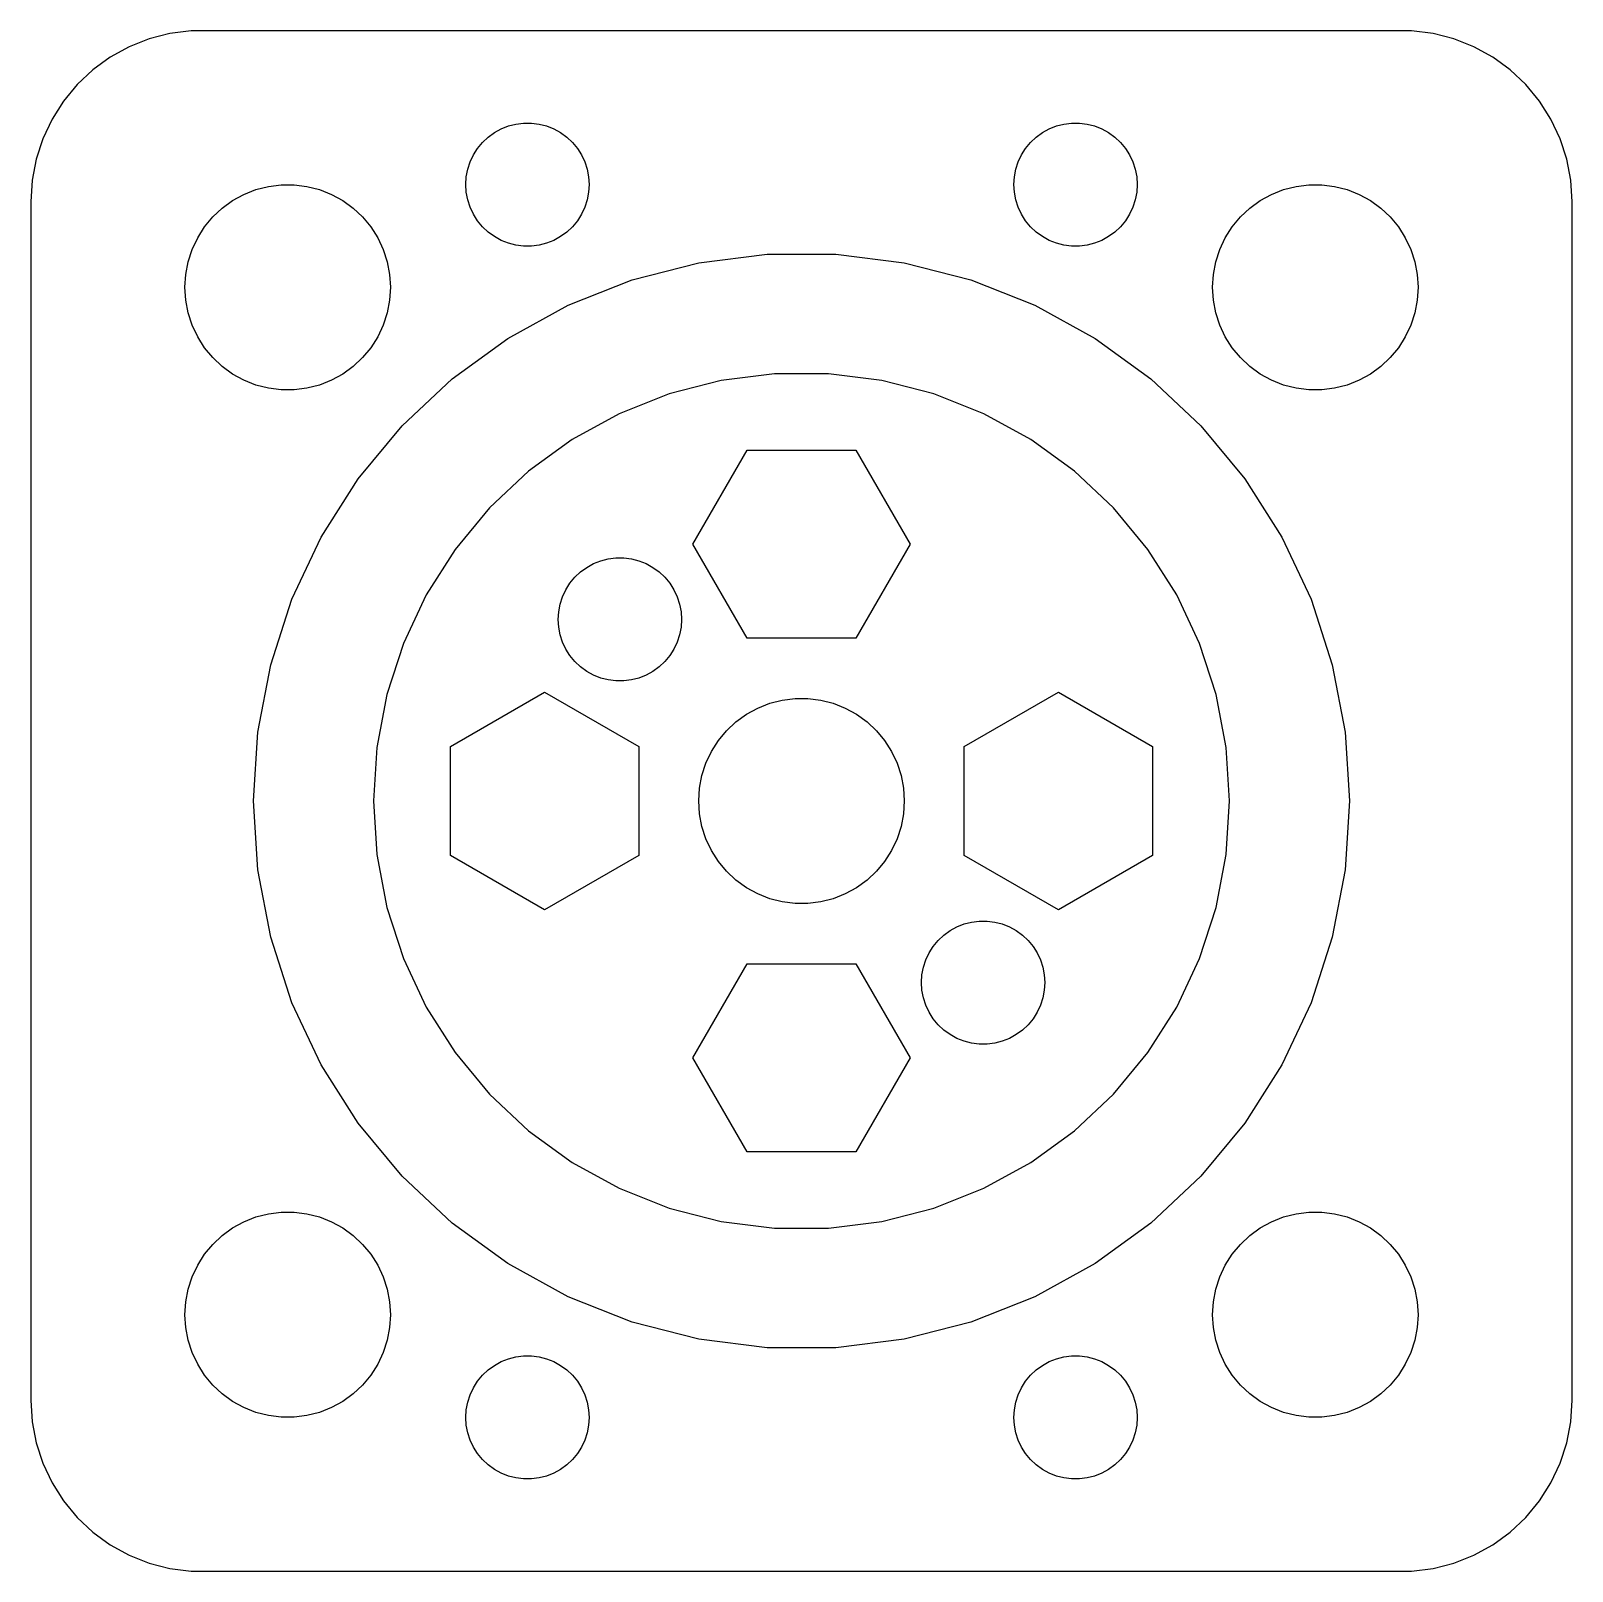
# Model space of a CAD drawing. Header units: metres. Extents: x -22 to 82, y 32 to 130.
# Drawn here: x 37.5 to 82.5, y 31.51 to 76.49 of the extents above; entities that cross this region are included whole.
import ezdxf

# ---------------------------------------------------------------- set-up
doc = ezdxf.new("R2010")
doc.units = ezdxf.units.M

msp = doc.modelspace()

# ---------------------------------------------------------------- linework, layer by layer
for p, q in [((40.9549, 76.2553), (40.3711, 76.0241)), ((41.5631, 76.4114), (40.9549, 76.2553)), ((42.186, 76.4901), (41.5631, 76.4114)), ((77.8139, 76.4901), (42.186, 76.4901)), ((78.4369, 76.4114), (77.8139, 76.4901)), ((79.0451, 76.2553), (78.4369, 76.4114)), ((79.6289, 76.0241), (79.0451, 76.2553)), ((39.8209, 75.7216), (39.3129, 75.3526)), ((40.3711, 76.0241), (39.8209, 75.7216)), ((80.1791, 75.7216), (79.6289, 76.0241)), ((80.6871, 75.3526), (80.1791, 75.7216)), ((39.3129, 75.3526), (38.8551, 74.9227)), ((81.1448, 74.9227), (80.6871, 75.3526)), ((38.8551, 74.9227), (38.4549, 74.4389)), ((81.5451, 74.4389), (81.1448, 74.9227)), ((38.4549, 74.4389), (38.1185, 73.9088)), ((81.8815, 73.9088), (81.5451, 74.4389)), ((38.1185, 73.9088), (37.8511, 73.3406)), ((82.1489, 73.3406), (81.8815, 73.9088)), ((50.6879, 73.2322), (50.8526, 73.3869)), ((50.8526, 73.3869), (51.0355, 73.5198)), ((51.0355, 73.5198), (51.2336, 73.6287)), ((51.2336, 73.6287), (51.4438, 73.7119)), ((51.4438, 73.7119), (51.6627, 73.7681)), ((51.6627, 73.7681), (51.887, 73.7964)), ((51.887, 73.7964), (52.113, 73.7964)), ((52.113, 73.7964), (52.3373, 73.7681)), ((52.3373, 73.7681), (52.5562, 73.7119)), ((52.5562, 73.7119), (52.7664, 73.6287)), ((52.7664, 73.6287), (52.9645, 73.5198)), ((52.9645, 73.5198), (53.1474, 73.3869)), ((53.1474, 73.3869), (53.3121, 73.2322)), ((66.6879, 73.2322), (66.8526, 73.3869)), ((66.8526, 73.3869), (67.0355, 73.5198)), ((67.0355, 73.5198), (67.2336, 73.6287)), ((67.2336, 73.6287), (67.4438, 73.7119)), ((67.4438, 73.7119), (67.6627, 73.7681)), ((67.6627, 73.7681), (67.887, 73.7964)), ((67.887, 73.7964), (68.113, 73.7964)), ((68.113, 73.7964), (68.3373, 73.7681)), ((68.3373, 73.7681), (68.5562, 73.7119)), ((68.5562, 73.7119), (68.7664, 73.6287)), ((68.7664, 73.6287), (68.9645, 73.5198)), ((68.9645, 73.5198), (69.1474, 73.3869)), ((69.1474, 73.3869), (69.3121, 73.2322)), ((37.8511, 73.3406), (37.6571, 72.7434)), ((50.4226, 72.8672), (50.5438, 73.058)), ((50.5438, 73.058), (50.6879, 73.2322)), ((53.3121, 73.2322), (53.4562, 73.058)), ((53.4562, 73.058), (53.5773, 72.8672)), ((66.4226, 72.8672), (66.5438, 73.058)), ((66.5438, 73.058), (66.6879, 73.2322)), ((69.3121, 73.2322), (69.4562, 73.058)), ((69.4562, 73.058), (69.5773, 72.8672)), ((82.3429, 72.7434), (82.1489, 73.3406)), ((37.6571, 72.7434), (37.5394, 72.1267)), ((50.2565, 72.4476), (50.3264, 72.6626)), ((50.3264, 72.6626), (50.4226, 72.8672)), ((53.5773, 72.8672), (53.6736, 72.6626)), ((53.6736, 72.6626), (53.7434, 72.4476)), ((66.2565, 72.4476), (66.3264, 72.6626)), ((66.3264, 72.6626), (66.4226, 72.8672)), ((69.5773, 72.8672), (69.6736, 72.6626)), ((69.6736, 72.6626), (69.7434, 72.4476)), ((82.4606, 72.1267), (82.3429, 72.7434)), ((37.5394, 72.1267), (37.5, 71.5)), ((50.2, 72), (50.2142, 72.2256)), ((50.2142, 71.7744), (50.2, 72)), ((50.2142, 72.2256), (50.2565, 72.4476)), ((53.7434, 72.4476), (53.7858, 72.2256)), ((53.7858, 72.2256), (53.8, 72)), ((53.8, 72), (53.7858, 71.7744)), ((66.2, 72), (66.2142, 72.2256)), ((66.2142, 71.7744), (66.2, 72)), ((66.2142, 72.2256), (66.2565, 72.4476)), ((69.7434, 72.4476), (69.7858, 72.2256)), ((69.7858, 72.2256), (69.8, 72)), ((69.8, 72), (69.7858, 71.7744)), ((82.5, 71.5), (82.4606, 72.1267)), ((43.3925, 71.533), (43.7227, 71.7145)), ((43.7227, 71.7145), (44.0729, 71.8532)), ((44.0729, 71.8532), (44.4379, 71.9469)), ((44.4379, 71.9469), (44.8116, 71.9941)), ((44.8116, 71.9941), (45.1884, 71.9941)), ((45.1884, 71.9941), (45.5621, 71.9469)), ((45.5621, 71.9469), (45.927, 71.8532)), ((45.927, 71.8532), (46.2773, 71.7145)), ((46.2773, 71.7145), (46.6075, 71.533)), ((50.2565, 71.5524), (50.2142, 71.7744)), ((50.3264, 71.3374), (50.2565, 71.5524)), ((53.7434, 71.5524), (53.6736, 71.3374)), ((53.7858, 71.7744), (53.7434, 71.5524)), ((66.2565, 71.5524), (66.2142, 71.7744)), ((66.3264, 71.3374), (66.2565, 71.5524)), ((69.7434, 71.5524), (69.6736, 71.3374)), ((69.7858, 71.7744), (69.7434, 71.5524)), ((73.3925, 71.533), (73.7227, 71.7145)), ((73.7227, 71.7145), (74.073, 71.8532)), ((74.073, 71.8532), (74.4379, 71.9469)), ((74.4379, 71.9469), (74.8116, 71.9941)), ((74.8116, 71.9941), (75.1884, 71.9941)), ((75.1884, 71.9941), (75.5621, 71.9469)), ((75.5621, 71.9469), (75.927, 71.8532)), ((75.927, 71.8532), (76.2773, 71.7145)), ((76.2773, 71.7145), (76.6075, 71.533)), ((37.5, 71.5), (37.5, 36.5)), ((42.8131, 71.0536), (43.0877, 71.3115)), ((43.0877, 71.3115), (43.3925, 71.533)), ((46.6075, 71.533), (46.9123, 71.3115)), ((46.9123, 71.3115), (47.1869, 71.0536)), ((50.4226, 71.1328), (50.3264, 71.3374)), ((50.5438, 70.942), (50.4226, 71.1328)), ((53.5773, 71.1328), (53.4562, 70.942)), ((53.6736, 71.3374), (53.5773, 71.1328)), ((66.4226, 71.1328), (66.3264, 71.3374)), ((66.5438, 70.942), (66.4226, 71.1328)), ((69.5773, 71.1328), (69.4562, 70.942)), ((69.6736, 71.3374), (69.5773, 71.1328)), ((72.8131, 71.0536), (73.0877, 71.3115)), ((73.0877, 71.3115), (73.3925, 71.533)), ((76.6075, 71.533), (76.9123, 71.3115)), ((76.9123, 71.3115), (77.1869, 71.0536)), ((82.5, 36.5), (82.5, 71.5)), ((42.3711, 70.4453), (42.5729, 70.7634)), ((42.5729, 70.7634), (42.8131, 71.0536)), ((47.1869, 71.0536), (47.427, 70.7634)), ((47.427, 70.7634), (47.6289, 70.4453)), ((50.6879, 70.7678), (50.5438, 70.942)), ((50.8526, 70.6131), (50.6879, 70.7678)), ((53.3121, 70.7678), (53.1474, 70.6131)), ((53.4562, 70.942), (53.3121, 70.7678)), ((66.6879, 70.7678), (66.5438, 70.942)), ((66.8526, 70.6131), (66.6879, 70.7678)), ((69.3121, 70.7678), (69.1474, 70.6131)), ((69.4562, 70.942), (69.3121, 70.7678)), ((72.3711, 70.4453), (72.573, 70.7634)), ((72.573, 70.7634), (72.8131, 71.0536)), ((77.1869, 71.0536), (77.427, 70.7634)), ((77.427, 70.7634), (77.6289, 70.4453)), ((42.2107, 70.1044), (42.3711, 70.4453)), ((47.6289, 70.4453), (47.7893, 70.1044)), ((51.0355, 70.4802), (50.8526, 70.6131)), ((51.2336, 70.3713), (51.0355, 70.4802)), ((51.4438, 70.2881), (51.2336, 70.3713)), ((51.6627, 70.2319), (51.4438, 70.2881)), ((51.887, 70.2036), (51.6627, 70.2319)), ((52.113, 70.2036), (51.887, 70.2036)), ((52.3373, 70.2319), (52.113, 70.2036)), ((52.5562, 70.2881), (52.3373, 70.2319)), ((52.7664, 70.3713), (52.5562, 70.2881)), ((52.9645, 70.4802), (52.7664, 70.3713)), ((53.1474, 70.6131), (52.9645, 70.4802)), ((67.0355, 70.4802), (66.8526, 70.6131)), ((67.2336, 70.3713), (67.0355, 70.4802)), ((67.4438, 70.2881), (67.2336, 70.3713)), ((67.6627, 70.2319), (67.4438, 70.2881)), ((67.887, 70.2036), (67.6627, 70.2319)), ((68.113, 70.2036), (67.887, 70.2036)), ((68.3373, 70.2319), (68.113, 70.2036)), ((68.5562, 70.2881), (68.3373, 70.2319)), ((68.7664, 70.3713), (68.5562, 70.2881)), ((68.9645, 70.4802), (68.7664, 70.3713)), ((69.1474, 70.6131), (68.9645, 70.4802)), ((72.2107, 70.1044), (72.3711, 70.4453)), ((77.6289, 70.4453), (77.7893, 70.1044)), ((42.0942, 69.7461), (42.2107, 70.1044)), ((47.7893, 70.1044), (47.9057, 69.7461)), ((57.0019, 69.7166), (58.9953, 69.9684)), ((58.9953, 69.9684), (61.0046, 69.9684)), ((61.0046, 69.9684), (62.9981, 69.7166)), ((72.0943, 69.7461), (72.2107, 70.1044)), ((77.7893, 70.1044), (77.9057, 69.7461)), ((42, 69), (42.0237, 69.376)), ((42.0237, 69.376), (42.0942, 69.7461)), ((47.9057, 69.7461), (47.9763, 69.376)), ((47.9763, 69.376), (48, 69)), ((55.0557, 69.2169), (57.0019, 69.7166)), ((62.9981, 69.7166), (64.9443, 69.2169)), ((72, 69), (72.0237, 69.376)), ((72.0237, 69.376), (72.0943, 69.7461)), ((77.9057, 69.7461), (77.9763, 69.376)), ((77.9763, 69.376), (78, 69)), ((42.0237, 68.624), (42, 69)), ((48, 69), (47.9763, 68.624)), ((53.1875, 68.4772), (55.0557, 69.2169)), ((64.9443, 69.2169), (66.8125, 68.4772)), ((72.0237, 68.624), (72, 69)), ((78, 69), (77.9763, 68.624)), ((42.0942, 68.2539), (42.0237, 68.624)), ((47.9763, 68.624), (47.9057, 68.2539)), ((51.4268, 67.5092), (53.1875, 68.4772)), ((66.8125, 68.4772), (68.5732, 67.5092)), ((72.0943, 68.2539), (72.0237, 68.624)), ((77.9763, 68.624), (77.9057, 68.2539)), ((42.2107, 67.8956), (42.0942, 68.2539)), ((47.9057, 68.2539), (47.7893, 67.8956)), ((72.2107, 67.8956), (72.0943, 68.2539)), ((77.9057, 68.2539), (77.7893, 67.8956)), ((42.3711, 67.5547), (42.2107, 67.8956)), ((42.5729, 67.2366), (42.3711, 67.5547)), ((47.6289, 67.5547), (47.427, 67.2366)), ((47.7893, 67.8956), (47.6289, 67.5547)), ((49.8012, 66.3282), (51.4268, 67.5092)), ((68.5732, 67.5092), (70.1988, 66.3282)), ((72.3711, 67.5547), (72.2107, 67.8956)), ((72.573, 67.2366), (72.3711, 67.5547)), ((77.6289, 67.5547), (77.427, 67.2366)), ((77.7893, 67.8956), (77.6289, 67.5547)), ((42.8131, 66.9464), (42.5729, 67.2366)), ((47.427, 67.2366), (47.1869, 66.9464)), ((72.8131, 66.9464), (72.573, 67.2366)), ((77.427, 67.2366), (77.1869, 66.9464)), ((43.0877, 66.6884), (42.8131, 66.9464)), ((43.3925, 66.467), (43.0877, 66.6884)), ((46.9123, 66.6884), (46.6075, 66.467)), ((47.1869, 66.9464), (46.9123, 66.6884)), ((73.0877, 66.6884), (72.8131, 66.9464)), ((73.3925, 66.467), (73.0877, 66.6884)), ((76.9123, 66.6884), (76.6075, 66.467)), ((77.1869, 66.9464), (76.9123, 66.6884)), ((43.7227, 66.2855), (43.3925, 66.467)), ((44.0729, 66.1468), (43.7227, 66.2855)), ((46.2773, 66.2855), (45.927, 66.1468)), ((46.6075, 66.467), (46.2773, 66.2855)), ((48.3365, 64.9527), (49.8012, 66.3282)), ((57.6577, 66.2786), (56.1373, 65.8882)), ((59.2151, 66.4753), (57.6577, 66.2786)), ((60.7849, 66.4753), (59.2151, 66.4753)), ((62.3423, 66.2786), (60.7849, 66.4753)), ((63.8627, 65.8882), (62.3423, 66.2786)), ((70.1988, 66.3282), (71.6635, 64.9527)), ((73.7227, 66.2855), (73.3925, 66.467)), ((74.073, 66.1468), (73.7227, 66.2855)), ((76.2773, 66.2855), (75.927, 66.1468)), ((76.6075, 66.467), (76.2773, 66.2855)), ((44.4379, 66.0531), (44.0729, 66.1468)), ((44.8116, 66.0059), (44.4379, 66.0531)), ((45.1884, 66.0059), (44.8116, 66.0059)), ((45.5621, 66.0531), (45.1884, 66.0059)), ((45.927, 66.1468), (45.5621, 66.0531)), ((56.1373, 65.8882), (54.6777, 65.3103)), ((65.3222, 65.3103), (63.8627, 65.8882)), ((74.4379, 66.0531), (74.073, 66.1468)), ((74.8116, 66.0059), (74.4379, 66.0531)), ((75.1884, 66.0059), (74.8116, 66.0059)), ((75.5621, 66.0531), (75.1884, 66.0059)), ((75.927, 66.1468), (75.5621, 66.0531)), ((54.6777, 65.3103), (53.3022, 64.5541)), ((66.6978, 64.5541), (65.3222, 65.3103)), ((47.0557, 63.4046), (48.3365, 64.9527)), ((71.6635, 64.9527), (72.9443, 63.4046)), ((53.3022, 64.5541), (52.0322, 63.6314)), ((67.9678, 63.6314), (66.6978, 64.5541)), ((56.8265, 61.5), (58.4133, 64.2483)), ((58.4133, 64.2483), (61.5867, 64.2483)), ((61.5867, 64.2483), (63.1735, 61.5)), ((52.0322, 63.6314), (50.8879, 62.5568)), ((69.1121, 62.5568), (67.9678, 63.6314)), ((45.9791, 61.7081), (47.0557, 63.4046)), ((72.9443, 63.4046), (74.0209, 61.7081)), ((50.8879, 62.5568), (49.8873, 61.3473)), ((70.1127, 61.3473), (69.1121, 62.5568)), ((45.1236, 59.89), (45.9791, 61.7081)), ((74.0209, 61.7081), (74.8764, 59.89)), ((49.8873, 61.3473), (49.0462, 60.0219)), ((58.4133, 58.7517), (56.8265, 61.5)), ((63.1735, 61.5), (61.5867, 58.7517)), ((70.9538, 60.0219), (70.1127, 61.3473)), ((53.5496, 60.6899), (53.7325, 60.8228)), ((53.7325, 60.8228), (53.9306, 60.9317)), ((53.9306, 60.9317), (54.1408, 61.0149)), ((54.1408, 61.0149), (54.3597, 61.0711)), ((54.3597, 61.0711), (54.584, 61.0994)), ((54.584, 61.0994), (54.81, 61.0994)), ((54.81, 61.0994), (55.0343, 61.0711)), ((55.0343, 61.0711), (55.2532, 61.0149)), ((55.2532, 61.0149), (55.4634, 60.9317)), ((55.4634, 60.9317), (55.6615, 60.8228)), ((55.6615, 60.8228), (55.8444, 60.6899)), ((53.1196, 60.1702), (53.2408, 60.361)), ((53.2408, 60.361), (53.3849, 60.5352)), ((53.3849, 60.5352), (53.5496, 60.6899)), ((55.8444, 60.6899), (56.0091, 60.5352)), ((56.0091, 60.5352), (56.1532, 60.361)), ((56.1532, 60.361), (56.2744, 60.1702)), ((44.5027, 57.979), (45.1236, 59.89)), ((49.0462, 60.0219), (48.3778, 58.6015)), ((52.9536, 59.7506), (53.0234, 59.9656)), ((53.0234, 59.9656), (53.1196, 60.1702)), ((56.2744, 60.1702), (56.3706, 59.9656)), ((56.3706, 59.9656), (56.4404, 59.7506)), ((71.6222, 58.6015), (70.9538, 60.0219)), ((74.8764, 59.89), (75.4973, 57.979)), ((52.897, 59.303), (52.9112, 59.5286)), ((52.9112, 59.5286), (52.9536, 59.7506)), ((56.4404, 59.7506), (56.4828, 59.5286)), ((56.4828, 59.5286), (56.497, 59.303)), ((52.9112, 59.0774), (52.897, 59.303)), ((52.9536, 58.8553), (52.9112, 59.0774)), ((56.4828, 59.0774), (56.4404, 58.8553)), ((56.497, 59.303), (56.4828, 59.0774)), ((48.3778, 58.6015), (47.8927, 57.1086)), ((53.0234, 58.6404), (52.9536, 58.8553)), ((53.1196, 58.4358), (53.0234, 58.6404)), ((56.3706, 58.6404), (56.2744, 58.4358)), ((56.4404, 58.8553), (56.3706, 58.6404)), ((61.5867, 58.7517), (58.4133, 58.7517)), ((72.1073, 57.1086), (71.6222, 58.6015)), ((53.2408, 58.245), (53.1196, 58.4358)), ((53.3849, 58.0708), (53.2408, 58.245)), ((53.5496, 57.9161), (53.3849, 58.0708)), ((56.0091, 58.0708), (55.8444, 57.9161)), ((56.1532, 58.245), (56.0091, 58.0708)), ((56.2744, 58.4358), (56.1532, 58.245)), ((44.1262, 56.0053), (44.5027, 57.979)), ((53.7325, 57.7832), (53.5496, 57.9161)), ((53.9306, 57.6743), (53.7325, 57.7832)), ((54.1408, 57.5911), (53.9306, 57.6743)), ((55.4634, 57.6743), (55.2532, 57.5911)), ((55.6615, 57.7832), (55.4634, 57.6743)), ((55.8444, 57.9161), (55.6615, 57.7832)), ((75.4973, 57.979), (75.8738, 56.0053)), ((49.7517, 55.5867), (52.5, 57.1735)), ((52.5, 57.1735), (55.2483, 55.5867)), ((54.3597, 57.5349), (54.1408, 57.5911)), ((54.584, 57.5065), (54.3597, 57.5349)), ((54.81, 57.5065), (54.584, 57.5065)), ((55.0343, 57.5349), (54.81, 57.5065)), ((55.2532, 57.5911), (55.0343, 57.5349)), ((64.7517, 55.5867), (67.5, 57.1735)), ((67.5, 57.1735), (70.2483, 55.5867)), ((47.8927, 57.1086), (47.5986, 55.5667)), ((58.3925, 56.533), (58.7227, 56.7145)), ((58.7227, 56.7145), (59.0729, 56.8532)), ((59.0729, 56.8532), (59.4379, 56.9469)), ((59.4379, 56.9469), (59.8116, 56.9941)), ((59.8116, 56.9941), (60.1884, 56.9941)), ((60.1884, 56.9941), (60.5621, 56.9469)), ((60.5621, 56.9469), (60.927, 56.8532)), ((60.927, 56.8532), (61.2773, 56.7145)), ((61.2773, 56.7145), (61.6075, 56.533)), ((72.4014, 55.5667), (72.1073, 57.1086)), ((57.8131, 56.0536), (58.0877, 56.3115)), ((58.0877, 56.3115), (58.3925, 56.533)), ((61.6075, 56.533), (61.9123, 56.3115)), ((61.9123, 56.3115), (62.1869, 56.0536)), ((44, 54), (44.1262, 56.0053)), ((57.5729, 55.7634), (57.8131, 56.0536)), ((62.1869, 56.0536), (62.427, 55.7634)), ((75.8738, 56.0053), (76, 54)), ((47.5986, 55.5667), (47.5, 54)), ((49.7517, 52.4133), (49.7517, 55.5867)), ((55.2483, 55.5867), (55.2483, 52.4133)), ((57.2107, 55.1044), (57.3711, 55.4453)), ((57.3711, 55.4453), (57.5729, 55.7634)), ((62.427, 55.7634), (62.6289, 55.4453)), ((62.6289, 55.4453), (62.7893, 55.1044)), ((64.7517, 52.4133), (64.7517, 55.5867)), ((70.2483, 55.5867), (70.2483, 52.4133)), ((72.5, 54), (72.4014, 55.5667)), ((57.0942, 54.7461), (57.2107, 55.1044)), ((62.7893, 55.1044), (62.9057, 54.7461)), ((57.0237, 54.376), (57.0942, 54.7461)), ((62.9057, 54.7461), (62.9763, 54.376)), ((44.1262, 51.9947), (44, 54)), ((47.5, 54), (47.5986, 52.4333)), ((57, 54), (57.0237, 54.376)), ((57.0237, 53.624), (57, 54)), ((62.9763, 54.376), (63, 54)), ((63, 54), (62.9763, 53.624)), ((72.4014, 52.4333), (72.5, 54)), ((76, 54), (75.8738, 51.9947)), ((57.0942, 53.2539), (57.0237, 53.624)), ((62.9763, 53.624), (62.9057, 53.2539)), ((57.2107, 52.8956), (57.0942, 53.2539)), ((62.9057, 53.2539), (62.7893, 52.8956)), ((57.3711, 52.5547), (57.2107, 52.8956)), ((62.7893, 52.8956), (62.6289, 52.5547)), ((47.5986, 52.4333), (47.8927, 50.8914)), ((52.5, 50.8265), (49.7517, 52.4133)), ((55.2483, 52.4133), (52.5, 50.8265)), ((57.5729, 52.2366), (57.3711, 52.5547)), ((57.8131, 51.9464), (57.5729, 52.2366)), ((62.427, 52.2366), (62.1869, 51.9464)), ((62.6289, 52.5547), (62.427, 52.2366)), ((67.5, 50.8265), (64.7517, 52.4133)), ((70.2483, 52.4133), (67.5, 50.8265)), ((72.1073, 50.8914), (72.4014, 52.4333)), ((44.5027, 50.021), (44.1262, 51.9947)), ((58.0877, 51.6885), (57.8131, 51.9464)), ((62.1869, 51.9464), (61.9123, 51.6885)), ((75.8738, 51.9947), (75.4973, 50.021)), ((58.3925, 51.467), (58.0877, 51.6885)), ((58.7227, 51.2855), (58.3925, 51.467)), ((61.6075, 51.467), (61.2773, 51.2855)), ((61.9123, 51.6885), (61.6075, 51.467)), ((47.8927, 50.8914), (48.3778, 49.3985)), ((59.0729, 51.1468), (58.7227, 51.2855)), ((59.4379, 51.0531), (59.0729, 51.1468)), ((59.8116, 51.0059), (59.4379, 51.0531)), ((60.1884, 51.0059), (59.8116, 51.0059)), ((60.5621, 51.0531), (60.1884, 51.0059)), ((60.927, 51.1468), (60.5621, 51.0531)), ((61.2773, 51.2855), (60.927, 51.1468)), ((71.6222, 49.3985), (72.1073, 50.8914)), ((64.5366, 50.3257), (64.7468, 50.4089)), ((64.7468, 50.4089), (64.9657, 50.4651)), ((64.9657, 50.4651), (65.19, 50.4935)), ((65.19, 50.4935), (65.416, 50.4935)), ((65.416, 50.4935), (65.6403, 50.4651)), ((65.6403, 50.4651), (65.8592, 50.4089)), ((65.8592, 50.4089), (66.0694, 50.3257)), ((45.1236, 48.11), (44.5027, 50.021)), ((63.9908, 49.9292), (64.1556, 50.0839)), ((64.1556, 50.0839), (64.3385, 50.2168)), ((64.3385, 50.2168), (64.5366, 50.3257)), ((66.0694, 50.3257), (66.2675, 50.2168)), ((66.2675, 50.2168), (66.4504, 50.0839)), ((66.4504, 50.0839), (66.6151, 49.9292)), ((75.4973, 50.021), (74.8764, 48.11)), ((63.6294, 49.3596), (63.7256, 49.5642)), ((63.7256, 49.5642), (63.8468, 49.755)), ((63.8468, 49.755), (63.9908, 49.9292)), ((66.6151, 49.9292), (66.7592, 49.755)), ((66.7592, 49.755), (66.8803, 49.5642)), ((66.8803, 49.5642), (66.9766, 49.3596)), ((48.3778, 49.3985), (49.0462, 47.9781)), ((56.8265, 46.5), (58.4133, 49.2483)), ((58.4133, 49.2483), (61.5867, 49.2483)), ((61.5867, 49.2483), (63.1735, 46.5)), ((63.5172, 48.9226), (63.5595, 49.1447)), ((63.5595, 49.1447), (63.6294, 49.3596)), ((66.9766, 49.3596), (67.0464, 49.1447)), ((67.0464, 49.1447), (67.0888, 48.9226)), ((70.9538, 47.9781), (71.6222, 49.3985)), ((63.503, 48.697), (63.5172, 48.9226)), ((63.5172, 48.4714), (63.503, 48.697)), ((67.0888, 48.9226), (67.103, 48.697)), ((67.103, 48.697), (67.0888, 48.4714)), ((63.5595, 48.2494), (63.5172, 48.4714)), ((63.6294, 48.0344), (63.5595, 48.2494)), ((67.0464, 48.2494), (66.9766, 48.0344)), ((67.0888, 48.4714), (67.0464, 48.2494)), ((45.9791, 46.2919), (45.1236, 48.11)), ((49.0462, 47.9781), (49.8873, 46.6527)), ((63.7256, 47.8298), (63.6294, 48.0344)), ((63.8468, 47.639), (63.7256, 47.8298)), ((66.8803, 47.8298), (66.7592, 47.639)), ((66.9766, 48.0344), (66.8803, 47.8298)), ((70.1127, 46.6527), (70.9538, 47.9781)), ((74.8764, 48.11), (74.0209, 46.2919)), ((63.9908, 47.4648), (63.8468, 47.639)), ((64.1556, 47.3101), (63.9908, 47.4648)), ((64.3385, 47.1772), (64.1556, 47.3101)), ((66.4504, 47.3101), (66.2675, 47.1772)), ((66.6151, 47.4648), (66.4504, 47.3101)), ((66.7592, 47.639), (66.6151, 47.4648)), ((64.5366, 47.0683), (64.3385, 47.1772)), ((64.7468, 46.9851), (64.5366, 47.0683)), ((64.9657, 46.9289), (64.7468, 46.9851)), ((65.19, 46.9006), (64.9657, 46.9289)), ((65.416, 46.9006), (65.19, 46.9006)), ((65.6403, 46.9289), (65.416, 46.9006)), ((65.8592, 46.9851), (65.6403, 46.9289)), ((66.0694, 47.0683), (65.8592, 46.9851)), ((66.2675, 47.1772), (66.0694, 47.0683)), ((49.8873, 46.6527), (50.8879, 45.4432)), ((58.4133, 43.7517), (56.8265, 46.5)), ((63.1735, 46.5), (61.5867, 43.7517)), ((69.1121, 45.4432), (70.1127, 46.6527)), ((47.0557, 44.5954), (45.9791, 46.2919)), ((74.0209, 46.2919), (72.9443, 44.5954)), ((50.8879, 45.4432), (52.0322, 44.3686)), ((67.9678, 44.3686), (69.1121, 45.4432)), ((48.3365, 43.0473), (47.0557, 44.5954)), ((72.9443, 44.5954), (71.6635, 43.0473)), ((52.0322, 44.3686), (53.3022, 43.4459)), ((66.6978, 43.4459), (67.9678, 44.3686)), ((61.5867, 43.7517), (58.4133, 43.7517)), ((53.3022, 43.4459), (54.6777, 42.6897)), ((65.3222, 42.6897), (66.6978, 43.4459)), ((49.8012, 41.6718), (48.3365, 43.0473)), ((71.6635, 43.0473), (70.1988, 41.6718)), ((54.6777, 42.6897), (56.1373, 42.1118)), ((63.8627, 42.1118), (65.3222, 42.6897)), ((43.7227, 41.7145), (44.0729, 41.8532)), ((44.0729, 41.8532), (44.4379, 41.9469)), ((44.4379, 41.9469), (44.8116, 41.9941)), ((44.8116, 41.9941), (45.1884, 41.9941)), ((45.1884, 41.9941), (45.5621, 41.9469)), ((45.5621, 41.9469), (45.927, 41.8532)), ((45.927, 41.8532), (46.2773, 41.7145)), ((56.1373, 42.1118), (57.6577, 41.7214)), ((62.3423, 41.7214), (63.8627, 42.1118)), ((73.7227, 41.7145), (74.073, 41.8532)), ((74.073, 41.8532), (74.4379, 41.9469)), ((74.4379, 41.9469), (74.8116, 41.9941)), ((74.8116, 41.9941), (75.1884, 41.9941)), ((75.1884, 41.9941), (75.5621, 41.9469)), ((75.5621, 41.9469), (75.927, 41.8532)), ((75.927, 41.8532), (76.2773, 41.7145)), ((43.0877, 41.3116), (43.3925, 41.533)), ((43.3925, 41.533), (43.7227, 41.7145)), ((46.2773, 41.7145), (46.6075, 41.533)), ((46.6075, 41.533), (46.9123, 41.3116)), ((51.4268, 40.4908), (49.8012, 41.6718)), ((57.6577, 41.7214), (59.2151, 41.5247)), ((59.2151, 41.5247), (60.7849, 41.5247)), ((60.7849, 41.5247), (62.3423, 41.7214)), ((70.1988, 41.6718), (68.5732, 40.4908)), ((73.0877, 41.3116), (73.3925, 41.533)), ((73.3925, 41.533), (73.7227, 41.7145)), ((76.2773, 41.7145), (76.6075, 41.533)), ((76.6075, 41.533), (76.9123, 41.3116)), ((42.5729, 40.7634), (42.8131, 41.0536)), ((42.8131, 41.0536), (43.0877, 41.3116)), ((46.9123, 41.3116), (47.1869, 41.0536)), ((47.1869, 41.0536), (47.427, 40.7634)), ((72.573, 40.7634), (72.8131, 41.0536)), ((72.8131, 41.0536), (73.0877, 41.3116)), ((76.9123, 41.3116), (77.1869, 41.0536)), ((77.1869, 41.0536), (77.427, 40.7634)), ((42.3711, 40.4453), (42.5729, 40.7634)), ((47.427, 40.7634), (47.6289, 40.4453)), ((72.3711, 40.4453), (72.573, 40.7634)), ((77.427, 40.7634), (77.6289, 40.4453)), ((42.0942, 39.7461), (42.2107, 40.1044)), ((42.2107, 40.1044), (42.3711, 40.4453)), ((47.6289, 40.4453), (47.7893, 40.1044)), ((47.7893, 40.1044), (47.9057, 39.7461)), ((53.1875, 39.5228), (51.4268, 40.4908)), ((68.5732, 40.4908), (66.8125, 39.5228)), ((72.0943, 39.7461), (72.2107, 40.1044)), ((72.2107, 40.1044), (72.3711, 40.4453)), ((77.6289, 40.4453), (77.7893, 40.1044)), ((77.7893, 40.1044), (77.9057, 39.7461)), ((42.0237, 39.376), (42.0942, 39.7461)), ((47.9057, 39.7461), (47.9763, 39.376)), ((72.0237, 39.376), (72.0943, 39.7461)), ((77.9057, 39.7461), (77.9763, 39.376)), ((42, 39), (42.0237, 39.376)), ((47.9763, 39.376), (48, 39)), ((55.0557, 38.7831), (53.1875, 39.5228)), ((66.8125, 39.5228), (64.9443, 38.7831)), ((72, 39), (72.0237, 39.376)), ((77.9763, 39.376), (78, 39)), ((42.0237, 38.624), (42, 39)), ((48, 39), (47.9763, 38.624)), ((57.0019, 38.2834), (55.0557, 38.7831)), ((64.9443, 38.7831), (62.9981, 38.2834)), ((72.0237, 38.624), (72, 39)), ((78, 39), (77.9763, 38.624)), ((42.0942, 38.2539), (42.0237, 38.624)), ((42.2107, 37.8956), (42.0942, 38.2539)), ((47.9057, 38.2539), (47.7893, 37.8956)), ((47.9763, 38.624), (47.9057, 38.2539)), ((58.9953, 38.0316), (57.0019, 38.2834)), ((62.9981, 38.2834), (61.0046, 38.0316)), ((72.0943, 38.2539), (72.0237, 38.624)), ((72.2107, 37.8956), (72.0943, 38.2539)), ((77.9057, 38.2539), (77.7893, 37.8956)), ((77.9763, 38.624), (77.9057, 38.2539)), ((42.3711, 37.5547), (42.2107, 37.8956)), ((47.7893, 37.8956), (47.6289, 37.5547)), ((61.0046, 38.0316), (58.9953, 38.0316)), ((72.3711, 37.5547), (72.2107, 37.8956)), ((77.7893, 37.8956), (77.6289, 37.5547)), ((42.5729, 37.2366), (42.3711, 37.5547)), ((47.6289, 37.5547), (47.427, 37.2366)), ((50.6879, 37.2322), (50.8526, 37.3869)), ((50.8526, 37.3869), (51.0355, 37.5198)), ((51.0355, 37.5198), (51.2336, 37.6287)), ((51.2336, 37.6287), (51.4438, 37.7119)), ((51.4438, 37.7119), (51.6627, 37.7681)), ((51.6627, 37.7681), (51.887, 37.7964)), ((51.887, 37.7964), (52.113, 37.7964)), ((52.113, 37.7964), (52.3373, 37.7681)), ((52.3373, 37.7681), (52.5562, 37.7119)), ((52.5562, 37.7119), (52.7664, 37.6287)), ((52.7664, 37.6287), (52.9645, 37.5198)), ((52.9645, 37.5198), (53.1474, 37.3869)), ((53.1474, 37.3869), (53.3121, 37.2322)), ((66.6879, 37.2322), (66.8526, 37.3869)), ((66.8526, 37.3869), (67.0355, 37.5198)), ((67.0355, 37.5198), (67.2336, 37.6287)), ((67.2336, 37.6287), (67.4438, 37.7119)), ((67.4438, 37.7119), (67.6627, 37.7681)), ((67.6627, 37.7681), (67.887, 37.7964)), ((67.887, 37.7964), (68.113, 37.7964)), ((68.113, 37.7964), (68.3373, 37.7681)), ((68.3373, 37.7681), (68.5562, 37.7119)), ((68.5562, 37.7119), (68.7664, 37.6287)), ((68.7664, 37.6287), (68.9645, 37.5198)), ((68.9645, 37.5198), (69.1474, 37.3869)), ((69.1474, 37.3869), (69.3121, 37.2322)), ((72.573, 37.2366), (72.3711, 37.5547)), ((77.6289, 37.5547), (77.427, 37.2366)), ((42.8131, 36.9464), (42.5729, 37.2366)), ((43.0877, 36.6885), (42.8131, 36.9464)), ((47.1869, 36.9464), (46.9123, 36.6885)), ((47.427, 37.2366), (47.1869, 36.9464)), ((50.4226, 36.8672), (50.5438, 37.058)), ((50.5438, 37.058), (50.6879, 37.2322)), ((53.3121, 37.2322), (53.4562, 37.058)), ((53.4562, 37.058), (53.5773, 36.8672)), ((66.4226, 36.8672), (66.5438, 37.058)), ((66.5438, 37.058), (66.6879, 37.2322)), ((69.3121, 37.2322), (69.4562, 37.058)), ((69.4562, 37.058), (69.5773, 36.8672)), ((72.8131, 36.9464), (72.573, 37.2366)), ((73.0877, 36.6885), (72.8131, 36.9464)), ((77.1869, 36.9464), (76.9123, 36.6885)), ((77.427, 37.2366), (77.1869, 36.9464)), ((37.5, 36.5), (37.5394, 35.8733)), ((43.3925, 36.467), (43.0877, 36.6885)), ((43.7227, 36.2855), (43.3925, 36.467)), ((46.6075, 36.467), (46.2773, 36.2855)), ((46.9123, 36.6885), (46.6075, 36.467)), ((50.2565, 36.4476), (50.3264, 36.6626)), ((50.3264, 36.6626), (50.4226, 36.8672)), ((53.5773, 36.8672), (53.6736, 36.6626)), ((53.6736, 36.6626), (53.7434, 36.4476)), ((66.2565, 36.4476), (66.3264, 36.6626)), ((66.3264, 36.6626), (66.4226, 36.8672)), ((69.5773, 36.8672), (69.6736, 36.6626)), ((69.6736, 36.6626), (69.7434, 36.4476)), ((73.3925, 36.467), (73.0877, 36.6885)), ((73.7227, 36.2855), (73.3925, 36.467)), ((76.6075, 36.467), (76.2773, 36.2855)), ((76.9123, 36.6885), (76.6075, 36.467)), ((82.4606, 35.8733), (82.5, 36.5)), ((44.0729, 36.1468), (43.7227, 36.2855)), ((44.4379, 36.0531), (44.0729, 36.1468)), ((44.8116, 36.0059), (44.4379, 36.0531)), ((45.1884, 36.0059), (44.8116, 36.0059)), ((45.5621, 36.0531), (45.1884, 36.0059)), ((45.927, 36.1468), (45.5621, 36.0531)), ((46.2773, 36.2855), (45.927, 36.1468)), ((50.2, 36), (50.2142, 36.2256)), ((50.2142, 35.7744), (50.2, 36)), ((50.2142, 36.2256), (50.2565, 36.4476)), ((53.7434, 36.4476), (53.7858, 36.2256)), ((53.7858, 36.2256), (53.8, 36)), ((53.8, 36), (53.7858, 35.7744)), ((66.2, 36), (66.2142, 36.2256)), ((66.2142, 35.7744), (66.2, 36)), ((66.2142, 36.2256), (66.2565, 36.4476)), ((69.7434, 36.4476), (69.7858, 36.2256)), ((69.7858, 36.2256), (69.8, 36)), ((69.8, 36), (69.7858, 35.7744)), ((74.073, 36.1468), (73.7227, 36.2855)), ((74.4379, 36.0531), (74.073, 36.1468)), ((74.8116, 36.0059), (74.4379, 36.0531)), ((75.1884, 36.0059), (74.8116, 36.0059)), ((75.5621, 36.0531), (75.1884, 36.0059)), ((75.927, 36.1468), (75.5621, 36.0531)), ((76.2773, 36.2855), (75.927, 36.1468)), ((37.5394, 35.8733), (37.6571, 35.2566)), ((50.2565, 35.5524), (50.2142, 35.7744)), ((50.3264, 35.3374), (50.2565, 35.5524)), ((53.7434, 35.5524), (53.6736, 35.3374)), ((53.7858, 35.7744), (53.7434, 35.5524)), ((66.2565, 35.5524), (66.2142, 35.7744)), ((66.3264, 35.3374), (66.2565, 35.5524)), ((69.7434, 35.5524), (69.6736, 35.3374)), ((69.7858, 35.7744), (69.7434, 35.5524)), ((82.3429, 35.2566), (82.4606, 35.8733)), ((37.6571, 35.2566), (37.8511, 34.6594)), ((50.4226, 35.1328), (50.3264, 35.3374)), ((50.5438, 34.942), (50.4226, 35.1328)), ((53.5773, 35.1328), (53.4562, 34.942)), ((53.6736, 35.3374), (53.5773, 35.1328)), ((66.4226, 35.1328), (66.3264, 35.3374)), ((66.5438, 34.942), (66.4226, 35.1328)), ((69.5773, 35.1328), (69.4562, 34.942)), ((69.6736, 35.3374), (69.5773, 35.1328)), ((82.1489, 34.6594), (82.3429, 35.2566)), ((37.8511, 34.6594), (38.1185, 34.0912)), ((50.6879, 34.7678), (50.5438, 34.942)), ((50.8526, 34.6131), (50.6879, 34.7678)), ((53.3121, 34.7678), (53.1474, 34.6131)), ((53.4562, 34.942), (53.3121, 34.7678)), ((66.6879, 34.7678), (66.5438, 34.942)), ((66.8526, 34.6131), (66.6879, 34.7678)), ((69.3121, 34.7678), (69.1474, 34.6131)), ((69.4562, 34.942), (69.3121, 34.7678)), ((81.8815, 34.0912), (82.1489, 34.6594)), ((51.0355, 34.4802), (50.8526, 34.6131)), ((51.2336, 34.3713), (51.0355, 34.4802)), ((51.4438, 34.2881), (51.2336, 34.3713)), ((51.6627, 34.2319), (51.4438, 34.2881)), ((51.887, 34.2036), (51.6627, 34.2319)), ((52.113, 34.2036), (51.887, 34.2036)), ((52.3373, 34.2319), (52.113, 34.2036)), ((52.5562, 34.2881), (52.3373, 34.2319)), ((52.7664, 34.3713), (52.5562, 34.2881)), ((52.9645, 34.4802), (52.7664, 34.3713)), ((53.1474, 34.6131), (52.9645, 34.4802)), ((67.0355, 34.4802), (66.8526, 34.6131)), ((67.2336, 34.3713), (67.0355, 34.4802)), ((67.4438, 34.2881), (67.2336, 34.3713)), ((67.6627, 34.2319), (67.4438, 34.2881)), ((67.887, 34.2036), (67.6627, 34.2319)), ((68.113, 34.2036), (67.887, 34.2036)), ((68.3373, 34.2319), (68.113, 34.2036)), ((68.5562, 34.2881), (68.3373, 34.2319)), ((68.7664, 34.3713), (68.5562, 34.2881)), ((68.9645, 34.4802), (68.7664, 34.3713)), ((69.1474, 34.6131), (68.9645, 34.4802)), ((38.1185, 34.0912), (38.4549, 33.5611)), ((81.5451, 33.5611), (81.8815, 34.0912)), ((38.4549, 33.5611), (38.8551, 33.0773)), ((81.1448, 33.0773), (81.5451, 33.5611)), ((38.8551, 33.0773), (39.3129, 32.6474)), ((80.6871, 32.6474), (81.1448, 33.0773)), ((39.3129, 32.6474), (39.8209, 32.2784)), ((80.1791, 32.2784), (80.6871, 32.6474)), ((39.8209, 32.2784), (40.3711, 31.9759)), ((40.3711, 31.9759), (40.9549, 31.7447)), ((79.0451, 31.7447), (79.6289, 31.9759)), ((79.6289, 31.9759), (80.1791, 32.2784)), ((40.9549, 31.7447), (41.5631, 31.5886)), ((41.5631, 31.5886), (42.186, 31.5099)), ((42.186, 31.5099), (77.8139, 31.5099)), ((77.8139, 31.5099), (78.4369, 31.5886)), ((78.4369, 31.5886), (79.0451, 31.7447))]:
    msp.add_line(p, q)

doc.saveas('drawing.dxf')
